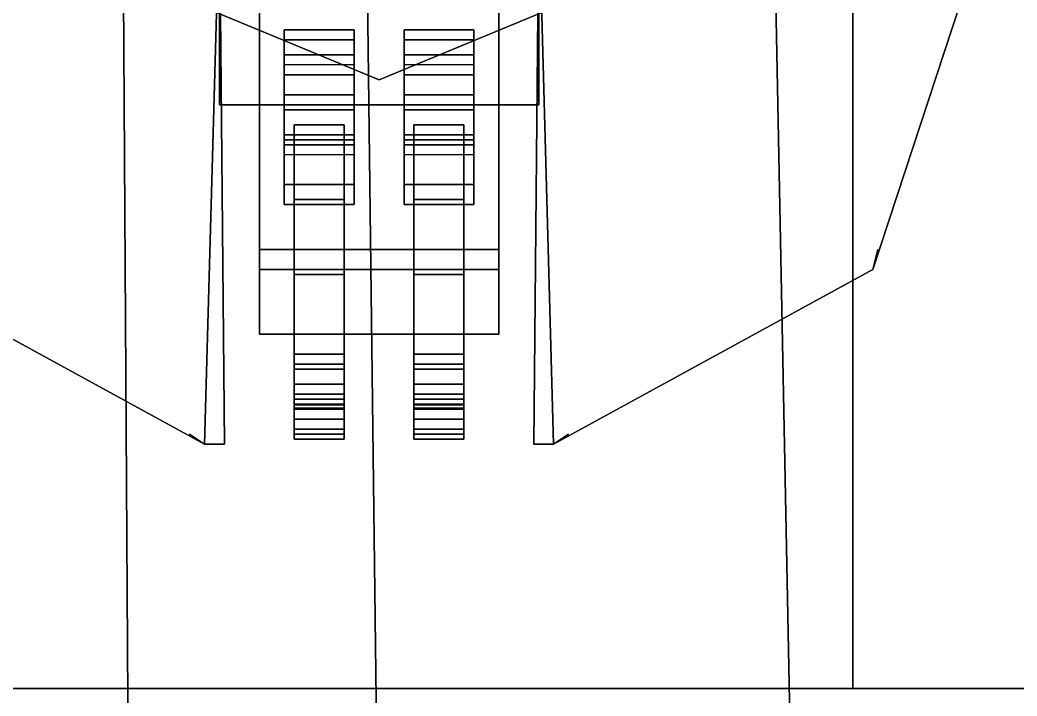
# Model space of a CAD drawing. Header units: millimetres. Extents: x -6 to 6, y -93 to 86.
# Drawn here: x -5.22 to -3.221, y -8.295 to -6.94 of the extents above; entities that cross this region are included whole.
import ezdxf

# ---------------------------------------------------------------- set-up
doc = ezdxf.new("R2010")
doc.units = ezdxf.units.MM
doc.layers.add('sleeve', color=5, linetype='Continuous')
doc.layers.add('turret', color=2, linetype='Continuous')

msp = doc.modelspace()

# ---------------------------------------------------------------- linework, layer by layer
for points in [[(-3.55, -8.28, 5.46), (-3.55, -4.23, 5.58), (-6.15, -4.23, 5.58), (-6.15, -8.28, 5.46)], [(-6.15, -8.28, 5.46), (-6.15, -4.23, 5.58), (-3.55, -4.23, 5.58), (-3.55, -8.28, 5.46)], [(-3.55, -4.23, 5.58), (-3.55, -4.23, 3.41), (-3.55, -8.28, 3.24), (-3.55, -8.28, 5.46)], [(3.55, -8.28, 5.46), (3.55, -4.23, 5.58), (-3.55, -4.23, 5.58), (-3.55, -8.28, 5.46)], [(6.206, -4.7166, 3.4019), (-6.206, -4.7166, 3.4019), (-6.1491, -8.9542, 3.2208), (6.1491, -8.9542, 3.2208)], [(-5.5176, -4.7166, -2.0225), (-5.0259, -4.7166, -2.5764), (-5, -8.9542, -2.5764), (-5.4814, -8.9542, -2.0225)], [(-5.0259, -4.7166, -2.5764), (-4.5497, -4.7166, -2.9749), (-4.4979, -8.9542, -2.9749), (-5, -8.9542, -2.5764)], [(-4.5497, -4.7166, -2.9749), (-3.7474, -4.7166, -3.3579), (-3.6646, -8.9542, -3.3579), (-4.4979, -8.9542, -2.9749)], [(-3.7474, -4.7166, -3.3579), (-2.9141, -4.7166, -3.5753), (-2.8416, -8.9542, -3.5753), (-3.6646, -8.9542, -3.3579)], [(-6.15, -8.28, 5.46), (-2.95, -8.28, 5.46), (-2.95, -8.28, 6.4), (-6.15, -8.28, 6.4)], [(-6.15, -8.28, 6.4), (-2.95, -8.28, 6.4), (-2.95, -8.28, 5.46), (-6.15, -8.28, 5.46)], [(-3.55, -8.28, 5.46), (-3.55, -8.28, 3.24), (-1.52, -8.28, 3.24), (-1.52, -8.28, 5.46)]]:
    msp.add_3dface(points)
at = {"layer": 'sleeve'}
for points in [[(-4.26, -7.44, 7.32), (-4.26, -6.41, 7.32), (-4.74, -6.41, 7.32), (-4.74, -7.44, 7.32)], [(-4.74, -7.4, 7.01), (-4.74, -6.41, 7.01), (-4.26, -6.41, 7.01), (-4.26, -7.4, 7.01)], [(-4.74, -6.41, 7.32), (-4.74, -6.41, 7.01), (-4.74, -7.4, 7.01), (-4.74, -7.4, 7.32)], [(-4.26, -7.4, 7.01), (-4.26, -6.41, 7.01), (-4.26, -6.41, 7.32), (-4.26, -7.4, 7.32)], [(-4.69, -6.96, 7.54), (-4.69, -6.98, 7.49), (-4.69, -7.09, 7.47), (-4.69, -7.05, 7.57)], [(-4.55, -7.05, 7.57), (-4.55, -6.96, 7.54), (-4.69, -6.96, 7.54), (-4.69, -7.05, 7.57)], [(-4.55, -6.96, 7.54), (-4.55, -6.98, 7.49), (-4.69, -6.98, 7.49), (-4.69, -6.96, 7.54)], [(-4.55, -7.09, 7.47), (-4.55, -6.98, 7.49), (-4.55, -6.96, 7.54), (-4.55, -7.05, 7.57)], [(-4.31, -7.05, 7.57), (-4.31, -6.96, 7.54), (-4.45, -6.96, 7.54), (-4.45, -7.05, 7.57)], [(-4.45, -6.96, 7.54), (-4.45, -6.98, 7.49), (-4.45, -7.09, 7.47), (-4.45, -7.05, 7.57)], [(-4.31, -6.96, 7.54), (-4.31, -6.98, 7.49), (-4.45, -6.98, 7.49), (-4.45, -6.96, 7.54)], [(-4.31, -7.09, 7.47), (-4.31, -6.98, 7.49), (-4.31, -6.96, 7.54), (-4.31, -7.05, 7.57)], [(-4.69, -6.98, 7.49), (-4.69, -7.01, 7.42), (-4.69, -7.11, 7.37), (-4.69, -7.09, 7.47)], [(-4.55, -6.98, 7.49), (-4.55, -7.01, 7.42), (-4.69, -7.01, 7.42), (-4.69, -6.98, 7.49)], [(-4.55, -7.11, 7.37), (-4.55, -7.01, 7.42), (-4.55, -6.98, 7.49), (-4.55, -7.09, 7.47)], [(-4.31, -6.98, 7.49), (-4.31, -7.01, 7.42), (-4.45, -7.01, 7.42), (-4.45, -6.98, 7.49)], [(-4.45, -6.98, 7.49), (-4.45, -7.01, 7.42), (-4.45, -7.11, 7.37), (-4.45, -7.09, 7.47)], [(-4.31, -7.11, 7.37), (-4.31, -7.01, 7.42), (-4.31, -6.98, 7.49), (-4.31, -7.09, 7.47)], [(-4.69, -7.01, 7.42), (-4.69, -7.03, 7.32), (-4.69, -7.12, 7.32), (-4.69, -7.11, 7.37)], [(-4.55, -7.01, 7.42), (-4.55, -7.03, 7.32), (-4.69, -7.03, 7.32), (-4.69, -7.01, 7.42)], [(-4.55, -7.12, 7.32), (-4.55, -7.03, 7.32), (-4.55, -7.01, 7.42), (-4.55, -7.11, 7.37)], [(-4.45, -7.01, 7.42), (-4.45, -7.03, 7.32), (-4.45, -7.12, 7.32), (-4.45, -7.11, 7.37)], [(-4.31, -7.01, 7.42), (-4.31, -7.03, 7.32), (-4.45, -7.03, 7.32), (-4.45, -7.01, 7.42)], [(-4.31, -7.12, 7.32), (-4.31, -7.03, 7.32), (-4.31, -7.01, 7.42), (-4.31, -7.11, 7.37)], [(-4.69, -7.05, 7.57), (-4.69, -7.09, 7.47), (-4.55, -7.09, 7.47), (-4.55, -7.05, 7.57)], [(-4.45, -7.05, 7.57), (-4.45, -7.09, 7.47), (-4.31, -7.09, 7.47), (-4.31, -7.05, 7.57)], [(-4.69, -7.09, 7.47), (-4.69, -7.11, 7.37), (-4.55, -7.11, 7.37), (-4.55, -7.09, 7.47)], [(-4.45, -7.09, 7.47), (-4.45, -7.11, 7.37), (-4.31, -7.11, 7.37), (-4.31, -7.09, 7.47)], [(-4.69, -7.11, 7.37), (-4.69, -7.12, 7.32), (-4.55, -7.12, 7.32), (-4.55, -7.11, 7.37)], [(-4.45, -7.11, 7.37), (-4.45, -7.12, 7.32), (-4.31, -7.12, 7.32), (-4.31, -7.11, 7.37)], [(-4.69, -7.12, 7.61), (-4.69, -7.17, 7.47), (-4.69, -7.27, 7.41), (-4.69, -7.18, 7.64)], [(-4.55, -7.12, 7.61), (-4.55, -7.17, 7.47), (-4.69, -7.17, 7.47), (-4.69, -7.12, 7.61)], [(-4.55, -7.18, 7.64), (-4.55, -7.12, 7.61), (-4.69, -7.12, 7.61), (-4.69, -7.18, 7.64)], [(-4.55, -7.27, 7.41), (-4.55, -7.17, 7.47), (-4.55, -7.12, 7.61), (-4.55, -7.18, 7.64)], [(-4.45, -7.12, 7.61), (-4.45, -7.17, 7.47), (-4.45, -7.27, 7.41), (-4.45, -7.18, 7.64)], [(-4.31, -7.12, 7.61), (-4.31, -7.17, 7.47), (-4.45, -7.17, 7.47), (-4.45, -7.12, 7.61)], [(-4.31, -7.18, 7.64), (-4.31, -7.12, 7.61), (-4.45, -7.12, 7.61), (-4.45, -7.18, 7.64)], [(-4.31, -7.27, 7.41), (-4.31, -7.17, 7.47), (-4.31, -7.12, 7.61), (-4.31, -7.18, 7.64)], [(-4.67, -7.3, 6.16), (-4.67, -7.15, 6.11), (-4.57, -7.15, 6.11), (-4.57, -7.3, 6.16)], [(-4.67, -7.15, 6.11), (-4.67, -7.15, 6.23), (-4.57, -7.15, 6.23), (-4.57, -7.15, 6.11)], [(-4.67, -7.3, 6.28), (-4.67, -7.15, 6.23), (-4.67, -7.15, 6.11), (-4.67, -7.3, 6.16)], [(-4.57, -7.3, 6.28), (-4.57, -7.15, 6.23), (-4.67, -7.15, 6.23), (-4.67, -7.3, 6.28)], [(-4.57, -7.15, 6.11), (-4.57, -7.15, 6.23), (-4.57, -7.3, 6.28), (-4.57, -7.3, 6.16)], [(-4.43, -7.3, 6.16), (-4.43, -7.15, 6.11), (-4.33, -7.15, 6.11), (-4.33, -7.3, 6.16)], [(-4.43, -7.15, 6.11), (-4.43, -7.15, 6.23), (-4.33, -7.15, 6.23), (-4.33, -7.15, 6.11)], [(-4.43, -7.3, 6.28), (-4.43, -7.15, 6.23), (-4.43, -7.15, 6.11), (-4.43, -7.3, 6.16)], [(-4.33, -7.3, 6.28), (-4.33, -7.15, 6.23), (-4.43, -7.15, 6.23), (-4.43, -7.3, 6.28)], [(-4.33, -7.15, 6.11), (-4.33, -7.15, 6.23), (-4.33, -7.3, 6.28), (-4.33, -7.3, 6.16)], [(-4.69, -7.17, 7.47), (-4.69, -7.19, 7.42), (-4.69, -7.31, 7.39), (-4.69, -7.27, 7.41)], [(-4.55, -7.17, 7.47), (-4.55, -7.19, 7.42), (-4.69, -7.19, 7.42), (-4.69, -7.17, 7.47)], [(-4.55, -7.31, 7.39), (-4.55, -7.19, 7.42), (-4.55, -7.17, 7.47), (-4.55, -7.27, 7.41)], [(-4.45, -7.17, 7.47), (-4.45, -7.19, 7.42), (-4.45, -7.31, 7.39), (-4.45, -7.27, 7.41)], [(-4.31, -7.17, 7.47), (-4.31, -7.19, 7.42), (-4.45, -7.19, 7.42), (-4.45, -7.17, 7.47)], [(-4.31, -7.31, 7.39), (-4.31, -7.19, 7.42), (-4.31, -7.17, 7.47), (-4.31, -7.27, 7.41)], [(-4.69, -7.18, 7.64), (-4.69, -7.27, 7.41), (-4.55, -7.27, 7.41), (-4.55, -7.18, 7.64)], [(-4.69, -7.19, 7.42), (-4.69, -7.21, 7.32), (-4.69, -7.31, 7.32), (-4.69, -7.31, 7.39)], [(-4.55, -7.31, 7.39), (-4.55, -7.19, 7.42), (-4.69, -7.19, 7.42), (-4.69, -7.31, 7.39)], [(-4.69, -7.31, 7.39), (-4.69, -7.19, 7.42), (-4.55, -7.19, 7.42), (-4.55, -7.31, 7.39)], [(-4.55, -7.19, 7.42), (-4.55, -7.21, 7.32), (-4.69, -7.21, 7.32), (-4.69, -7.19, 7.42)], [(-4.55, -7.31, 7.32), (-4.55, -7.21, 7.32), (-4.55, -7.19, 7.42), (-4.55, -7.31, 7.39)], [(-4.45, -7.18, 7.64), (-4.45, -7.27, 7.41), (-4.31, -7.27, 7.41), (-4.31, -7.18, 7.64)], [(-4.45, -7.19, 7.42), (-4.45, -7.21, 7.32), (-4.45, -7.31, 7.32), (-4.45, -7.31, 7.39)], [(-4.31, -7.31, 7.39), (-4.31, -7.19, 7.42), (-4.45, -7.19, 7.42), (-4.45, -7.31, 7.39)], [(-4.45, -7.31, 7.39), (-4.45, -7.19, 7.42), (-4.31, -7.19, 7.42), (-4.31, -7.31, 7.39)], [(-4.31, -7.19, 7.42), (-4.31, -7.21, 7.32), (-4.45, -7.21, 7.32), (-4.45, -7.19, 7.42)], [(-4.31, -7.31, 7.32), (-4.31, -7.21, 7.32), (-4.31, -7.19, 7.42), (-4.31, -7.31, 7.39)], [(-4.69, -7.27, 7.41), (-4.69, -7.31, 7.39), (-4.55, -7.31, 7.39), (-4.55, -7.27, 7.41)], [(-4.45, -7.27, 7.41), (-4.45, -7.31, 7.39), (-4.31, -7.31, 7.39), (-4.31, -7.27, 7.41)], [(-4.69, -7.31, 7.39), (-4.69, -7.31, 7.32), (-4.55, -7.31, 7.32), (-4.55, -7.31, 7.39)], [(-4.57, -7.45, 6.45), (-4.57, -7.3, 6.28), (-4.67, -7.3, 6.28), (-4.67, -7.45, 6.45)], [(-4.67, -7.45, 6.32), (-4.67, -7.3, 6.16), (-4.57, -7.3, 6.16), (-4.57, -7.45, 6.32)], [(-4.67, -7.45, 6.45), (-4.67, -7.3, 6.28), (-4.67, -7.3, 6.16), (-4.67, -7.45, 6.32)], [(-4.57, -7.3, 6.16), (-4.57, -7.3, 6.28), (-4.57, -7.45, 6.45), (-4.57, -7.45, 6.32)], [(-4.45, -7.31, 7.39), (-4.45, -7.31, 7.32), (-4.31, -7.31, 7.32), (-4.31, -7.31, 7.39)], [(-4.33, -7.45, 6.45), (-4.33, -7.3, 6.28), (-4.43, -7.3, 6.28), (-4.43, -7.45, 6.45)], [(-4.43, -7.45, 6.32), (-4.43, -7.3, 6.16), (-4.33, -7.3, 6.16), (-4.33, -7.45, 6.32)], [(-4.43, -7.45, 6.45), (-4.43, -7.3, 6.28), (-4.43, -7.3, 6.16), (-4.43, -7.45, 6.32)], [(-4.33, -7.3, 6.16), (-4.33, -7.3, 6.28), (-4.33, -7.45, 6.45), (-4.33, -7.45, 6.32)], [(-4.74, -7.4, 7.16), (-4.74, -7.4, 7.01), (-4.26, -7.4, 7.01), (-4.26, -7.4, 7.16)], [(-4.74, -7.57, 7.16), (-4.74, -7.4, 7.16), (-4.26, -7.4, 7.16), (-4.26, -7.57, 7.16)], [(-4.74, -7.4, 7.32), (-4.74, -7.4, 7.16), (-4.74, -7.44, 7.16), (-4.74, -7.44, 7.32)], [(-4.26, -7.44, 7.16), (-4.26, -7.4, 7.16), (-4.26, -7.4, 7.32), (-4.26, -7.44, 7.32)], [(-4.26, -7.57, 7.26), (-4.26, -7.44, 7.32), (-4.74, -7.44, 7.32), (-4.74, -7.57, 7.26)], [(-4.74, -7.44, 7.32), (-4.74, -7.44, 7.16), (-4.74, -7.57, 7.16), (-4.74, -7.57, 7.26)], [(-4.57, -7.61, 6.73), (-4.57, -7.45, 6.45), (-4.67, -7.45, 6.45), (-4.67, -7.61, 6.73)], [(-4.67, -7.67, 6.64), (-4.67, -7.45, 6.32), (-4.57, -7.45, 6.32), (-4.57, -7.67, 6.64)], [(-4.67, -7.61, 6.73), (-4.67, -7.45, 6.45), (-4.67, -7.45, 6.32), (-4.67, -7.67, 6.64)], [(-4.57, -7.45, 6.32), (-4.57, -7.45, 6.45), (-4.57, -7.61, 6.73), (-4.57, -7.67, 6.64)], [(-4.33, -7.61, 6.73), (-4.33, -7.45, 6.45), (-4.43, -7.45, 6.45), (-4.43, -7.61, 6.73)], [(-4.43, -7.67, 6.64), (-4.43, -7.45, 6.32), (-4.33, -7.45, 6.32), (-4.33, -7.67, 6.64)], [(-4.43, -7.61, 6.73), (-4.43, -7.45, 6.45), (-4.43, -7.45, 6.32), (-4.43, -7.67, 6.64)], [(-4.33, -7.45, 6.32), (-4.33, -7.45, 6.45), (-4.33, -7.61, 6.73), (-4.33, -7.67, 6.64)], [(-4.26, -7.57, 7.16), (-4.26, -7.44, 7.16), (-4.26, -7.44, 7.32), (-4.26, -7.57, 7.26)], [(-4.74, -7.57, 7.26), (-4.74, -7.57, 7.16), (-4.26, -7.57, 7.16), (-4.26, -7.57, 7.26)], [(-4.67, -7.63, 7.16), (-4.67, -7.57, 7.17), (-4.57, -7.57, 7.17), (-4.57, -7.63, 7.16)], [(-4.57, -7.64, 7.2), (-4.57, -7.57, 7.21), (-4.67, -7.57, 7.21), (-4.67, -7.64, 7.2)], [(-4.67, -7.57, 7.21), (-4.67, -7.57, 7.17), (-4.67, -7.63, 7.16), (-4.67, -7.64, 7.2)], [(-4.57, -7.63, 7.16), (-4.57, -7.57, 7.17), (-4.57, -7.57, 7.21), (-4.57, -7.64, 7.2)], [(-4.43, -7.63, 7.16), (-4.43, -7.57, 7.17), (-4.33, -7.57, 7.17), (-4.33, -7.63, 7.16)], [(-4.33, -7.64, 7.2), (-4.33, -7.57, 7.21), (-4.43, -7.57, 7.21), (-4.43, -7.64, 7.2)], [(-4.43, -7.57, 7.21), (-4.43, -7.57, 7.17), (-4.43, -7.63, 7.16), (-4.43, -7.64, 7.2)], [(-4.33, -7.63, 7.16), (-4.33, -7.57, 7.17), (-4.33, -7.57, 7.21), (-4.33, -7.64, 7.2)], [(-4.57, -7.69, 7.02), (-4.57, -7.61, 6.73), (-4.67, -7.61, 6.73), (-4.67, -7.69, 7.02)], [(-4.67, -7.69, 7.02), (-4.67, -7.61, 6.73), (-4.67, -7.67, 6.64), (-4.67, -7.74, 6.85)], [(-4.57, -7.67, 6.64), (-4.57, -7.61, 6.73), (-4.57, -7.69, 7.02), (-4.57, -7.74, 6.85)], [(-4.33, -7.69, 7.02), (-4.33, -7.61, 6.73), (-4.43, -7.61, 6.73), (-4.43, -7.69, 7.02)], [(-4.43, -7.69, 7.02), (-4.43, -7.61, 6.73), (-4.43, -7.67, 6.64), (-4.43, -7.74, 6.85)], [(-4.33, -7.67, 6.64), (-4.33, -7.61, 6.73), (-4.33, -7.69, 7.02), (-4.33, -7.74, 6.85)], [(-4.67, -7.7117, 7.0873), (-4.67, -7.63, 7.16), (-4.57, -7.63, 7.16), (-4.57, -7.7117, 7.0873)], [(-4.67, -7.64, 7.2), (-4.67, -7.63, 7.16), (-4.67, -7.7117, 7.0873), (-4.67, -7.7172, 7.1421)], [(-4.57, -7.7117, 7.0873), (-4.57, -7.63, 7.16), (-4.57, -7.64, 7.2), (-4.57, -7.7172, 7.1421)], [(-4.43, -7.7117, 7.0873), (-4.43, -7.63, 7.16), (-4.33, -7.63, 7.16), (-4.33, -7.7117, 7.0873)], [(-4.43, -7.64, 7.2), (-4.43, -7.63, 7.16), (-4.43, -7.7117, 7.0873), (-4.43, -7.7172, 7.1421)], [(-4.33, -7.7117, 7.0873), (-4.33, -7.63, 7.16), (-4.33, -7.64, 7.2), (-4.33, -7.7172, 7.1421)], [(-4.57, -7.7172, 7.1421), (-4.57, -7.64, 7.2), (-4.67, -7.64, 7.2), (-4.67, -7.7172, 7.1421)], [(-4.33, -7.7172, 7.1421), (-4.33, -7.64, 7.2), (-4.43, -7.64, 7.2), (-4.43, -7.7172, 7.1421)], [(-4.67, -7.74, 6.85), (-4.67, -7.67, 6.64), (-4.57, -7.67, 6.64), (-4.57, -7.74, 6.85)], [(-4.43, -7.74, 6.85), (-4.43, -7.67, 6.64), (-4.33, -7.67, 6.64), (-4.33, -7.74, 6.85)], [(-4.57, -7.71, 7.07), (-4.57, -7.69, 7.02), (-4.67, -7.69, 7.02), (-4.67, -7.71, 7.07)], [(-4.67, -7.71, 7.07), (-4.67, -7.69, 7.02), (-4.67, -7.74, 6.85), (-4.67, -7.77, 7)], [(-4.57, -7.74, 6.85), (-4.57, -7.69, 7.02), (-4.57, -7.71, 7.07), (-4.57, -7.77, 7)], [(-4.33, -7.71, 7.07), (-4.33, -7.69, 7.02), (-4.43, -7.69, 7.02), (-4.43, -7.71, 7.07)], [(-4.43, -7.71, 7.07), (-4.43, -7.69, 7.02), (-4.43, -7.74, 6.85), (-4.43, -7.77, 7)], [(-4.33, -7.74, 6.85), (-4.33, -7.69, 7.02), (-4.33, -7.71, 7.07), (-4.33, -7.77, 7)], [(-4.67, -7.7, 7.37), (-4.67, -7.71, 7.27), (-4.67, -7.77, 7.32), (-4.67, -7.76, 7.38)], [(-4.57, -7.7, 7.37), (-4.57, -7.71, 7.27), (-4.67, -7.71, 7.27), (-4.67, -7.7, 7.37)], [(-4.57, -7.76, 7.38), (-4.57, -7.7, 7.37), (-4.67, -7.7, 7.37), (-4.67, -7.76, 7.38)], [(-4.57, -7.71, 7.27), (-4.57, -7.72, 7.17), (-4.67, -7.72, 7.17), (-4.67, -7.71, 7.27)], [(-4.67, -7.71, 7.27), (-4.67, -7.72, 7.17), (-4.67, -7.78, 7.16), (-4.67, -7.77, 7.32)], [(-4.57, -7.72, 7.17), (-4.57, -7.71, 7.07), (-4.67, -7.71, 7.07), (-4.67, -7.72, 7.17)], [(-4.67, -7.72, 7.17), (-4.67, -7.71, 7.07), (-4.67, -7.77, 7), (-4.67, -7.78, 7.16)], [(-4.57, -7.77, 7.32), (-4.57, -7.71, 7.27), (-4.57, -7.7, 7.37), (-4.57, -7.76, 7.38)], [(-4.57, -7.78, 7.16), (-4.57, -7.72, 7.17), (-4.57, -7.71, 7.27), (-4.57, -7.77, 7.32)], [(-4.57, -7.77, 7), (-4.57, -7.71, 7.07), (-4.57, -7.72, 7.17), (-4.57, -7.78, 7.16)], [(-4.43, -7.7, 7.37), (-4.43, -7.71, 7.27), (-4.43, -7.77, 7.32), (-4.43, -7.76, 7.38)], [(-4.33, -7.7, 7.37), (-4.33, -7.71, 7.27), (-4.43, -7.71, 7.27), (-4.43, -7.7, 7.37)], [(-4.33, -7.76, 7.38), (-4.33, -7.7, 7.37), (-4.43, -7.7, 7.37), (-4.43, -7.76, 7.38)], [(-4.33, -7.71, 7.27), (-4.33, -7.72, 7.17), (-4.43, -7.72, 7.17), (-4.43, -7.71, 7.27)], [(-4.43, -7.71, 7.27), (-4.43, -7.72, 7.17), (-4.43, -7.78, 7.16), (-4.43, -7.77, 7.32)], [(-4.33, -7.72, 7.17), (-4.33, -7.71, 7.07), (-4.43, -7.71, 7.07), (-4.43, -7.72, 7.17)], [(-4.43, -7.72, 7.17), (-4.43, -7.71, 7.07), (-4.43, -7.77, 7), (-4.43, -7.78, 7.16)], [(-4.33, -7.77, 7.32), (-4.33, -7.71, 7.27), (-4.33, -7.7, 7.37), (-4.33, -7.76, 7.38)], [(-4.33, -7.78, 7.16), (-4.33, -7.72, 7.17), (-4.33, -7.71, 7.27), (-4.33, -7.77, 7.32)], [(-4.33, -7.77, 7), (-4.33, -7.71, 7.07), (-4.33, -7.72, 7.17), (-4.33, -7.78, 7.16)], [(-4.67, -7.77, 7), (-4.67, -7.74, 6.85), (-4.57, -7.74, 6.85), (-4.57, -7.77, 7)], [(-4.43, -7.77, 7), (-4.43, -7.74, 6.85), (-4.33, -7.74, 6.85), (-4.33, -7.77, 7)], [(-4.67, -7.76, 7.38), (-4.67, -7.77, 7.32), (-4.57, -7.77, 7.32), (-4.57, -7.76, 7.38)], [(-4.67, -7.77, 7.32), (-4.67, -7.78, 7.16), (-4.57, -7.78, 7.16), (-4.57, -7.77, 7.32)], [(-4.67, -7.78, 7.16), (-4.67, -7.77, 7), (-4.57, -7.77, 7), (-4.57, -7.78, 7.16)], [(-4.43, -7.76, 7.38), (-4.43, -7.77, 7.32), (-4.33, -7.77, 7.32), (-4.33, -7.76, 7.38)], [(-4.43, -7.77, 7.32), (-4.43, -7.78, 7.16), (-4.33, -7.78, 7.16), (-4.33, -7.77, 7.32)], [(-4.43, -7.78, 7.16), (-4.43, -7.77, 7), (-4.33, -7.77, 7), (-4.33, -7.78, 7.16)]]:
    msp.add_3dface(points, dxfattribs=at)
at = {"layer": 'turret'}
for points in [[(-4.18, -7.11, 6.28), (-4.18, -6.28, 6.28), (-4.82, -6.28, 6.28), (-4.82, -7.11, 6.28)], [(-4.82, -6.28, 6.28), (-4.82, -6.28, 5.77), (-4.82, -7.11, 5.77), (-4.82, -7.11, 6.28)], [(-4.18, -7.11, 5.77), (-4.18, -6.28, 5.77), (-4.18, -6.28, 6.28), (-4.18, -7.11, 6.28)], [(-4.0121, -6.8579, 5.77), (-5.19, -6.37, 5.77), (-4.9879, -6.8579, 5.77), (-4.5, -7.06, 5.77)], [(-4.85, -7.79, 6.15), (-4.82, -6.71, 6.15), (-5.73, -6.71, 6.15), (-5.49, -7.44, 6.15)], [(-5.49, -7.44, 6.15), (-5.73, -6.71, 6.15), (-4.82, -6.71, 6.15), (-4.85, -7.79, 6.15)], [(-4.85, -7.79, 6.15), (-4.82, -6.71, 6.15), (-4.82, -6.71, 6.15), (-4.81, -7.79, 6.15)], [(-4.81, -7.79, 6.15), (-4.82, -6.71, 6.15), (-4.82, -6.71, 6.15), (-4.85, -7.79, 6.15)], [(-4.15, -7.79, 6.15), (-4.18, -6.71, 6.15), (-4.18, -6.71, 6.15), (-4.19, -7.79, 6.15)], [(-4.19, -7.79, 6.15), (-4.18, -6.71, 6.15), (-4.18, -6.71, 6.15), (-4.15, -7.79, 6.15)], [(-3.51, -7.44, 6.15), (-3.27, -6.71, 6.15), (-4.18, -6.71, 6.15), (-4.15, -7.79, 6.15)], [(-4.15, -7.79, 6.15), (-4.18, -6.71, 6.15), (-3.27, -6.71, 6.15), (-3.51, -7.44, 6.15)], [(-3.51, -7.44, 7.2), (-3.27, -6.71, 7.2), (-3.27, -6.71, 7.16), (-3.51, -7.44, 7.16)], [(-3.51, -7.44, 7.16), (-3.27, -6.71, 7.16), (-3.27, -6.71, 7.2), (-3.51, -7.44, 7.2)], [(-3.51, -7.44, 6.15), (-3.27, -6.71, 6.15), (-3.27, -6.71, 6.28), (-3.51, -7.44, 6.28)], [(-3.51, -7.44, 6.28), (-3.27, -6.71, 6.28), (-3.27, -6.71, 6.15), (-3.51, -7.44, 6.15)], [(-4.9879, -6.8579, 5.5), (-4.5, -7.06, 5.5), (-4.5, -7.06, 5.77), (-4.9879, -6.8579, 5.77)], [(-4.5, -7.06, 5.5), (-4.0121, -6.8579, 5.5), (-4.0121, -6.8579, 5.77), (-4.5, -7.06, 5.77)], [(-4.82, -7.11, 6.28), (-4.82, -7.11, 5.77), (-4.18, -7.11, 5.77), (-4.18, -7.11, 6.28)], [(-3.51, -7.44, 7.16), (-3.5, -7.4, 7.16), (-3.5, -7.4, 6.15), (-3.51, -7.44, 6.15)], [(-3.51, -7.44, 6.15), (-3.5, -7.4, 6.15), (-3.5, -7.4, 7.16), (-3.51, -7.44, 7.16)], [(-4.85, -7.79, 7.16), (-5.49, -7.44, 7.16), (-5.49, -7.44, 7.2), (-4.85, -7.79, 7.2)], [(-4.85, -7.79, 7.2), (-5.49, -7.44, 7.2), (-5.49, -7.44, 7.16), (-4.85, -7.79, 7.16)], [(-4.85, -7.79, 6.15), (-5.49, -7.44, 6.15), (-5.49, -7.44, 6.28), (-4.85, -7.79, 6.28)], [(-4.85, -7.79, 6.28), (-5.49, -7.44, 6.28), (-5.49, -7.44, 6.15), (-4.85, -7.79, 6.15)], [(-4.15, -7.79, 7.2), (-3.51, -7.44, 7.2), (-3.51, -7.44, 7.16), (-4.15, -7.79, 7.16)], [(-4.15, -7.79, 7.16), (-3.51, -7.44, 7.16), (-3.51, -7.44, 7.2), (-4.15, -7.79, 7.2)], [(-4.15, -7.79, 6.28), (-3.51, -7.44, 6.28), (-3.51, -7.44, 6.15), (-4.15, -7.79, 6.15)], [(-4.15, -7.79, 6.15), (-3.51, -7.44, 6.15), (-3.51, -7.44, 6.28), (-4.15, -7.79, 6.28)], [(-4.85, -7.79, 7.16), (-4.88, -7.77, 7.16), (-4.88, -7.77, 6.15), (-4.85, -7.79, 6.15)], [(-4.85, -7.79, 6.15), (-4.88, -7.77, 6.15), (-4.88, -7.77, 7.16), (-4.85, -7.79, 7.16)], [(-4.15, -7.79, 6.15), (-4.12, -7.77, 6.15), (-4.12, -7.77, 7.16), (-4.15, -7.79, 7.16)], [(-4.15, -7.79, 7.16), (-4.12, -7.77, 7.16), (-4.12, -7.77, 6.15), (-4.15, -7.79, 6.15)], [(-4.81, -7.79, 7.2), (-4.85, -7.79, 7.2), (-4.85, -7.79, 7.16), (-4.81, -7.79, 7.16)], [(-4.81, -7.79, 7.16), (-4.85, -7.79, 7.16), (-4.85, -7.79, 7.2), (-4.81, -7.79, 7.2)], [(-4.81, -7.79, 6.28), (-4.85, -7.79, 6.28), (-4.85, -7.79, 6.15), (-4.81, -7.79, 6.15)], [(-4.81, -7.79, 6.15), (-4.85, -7.79, 6.15), (-4.85, -7.79, 6.28), (-4.81, -7.79, 6.28)], [(-4.19, -7.79, 7.2), (-4.15, -7.79, 7.2), (-4.15, -7.79, 7.16), (-4.19, -7.79, 7.16)], [(-4.19, -7.79, 7.16), (-4.15, -7.79, 7.16), (-4.15, -7.79, 7.2), (-4.19, -7.79, 7.2)], [(-4.19, -7.79, 6.28), (-4.15, -7.79, 6.28), (-4.15, -7.79, 6.15), (-4.19, -7.79, 6.15)], [(-4.19, -7.79, 6.15), (-4.15, -7.79, 6.15), (-4.15, -7.79, 6.28), (-4.19, -7.79, 6.28)]]:
    msp.add_3dface(points, dxfattribs=at)

doc.saveas('drawing.dxf')
